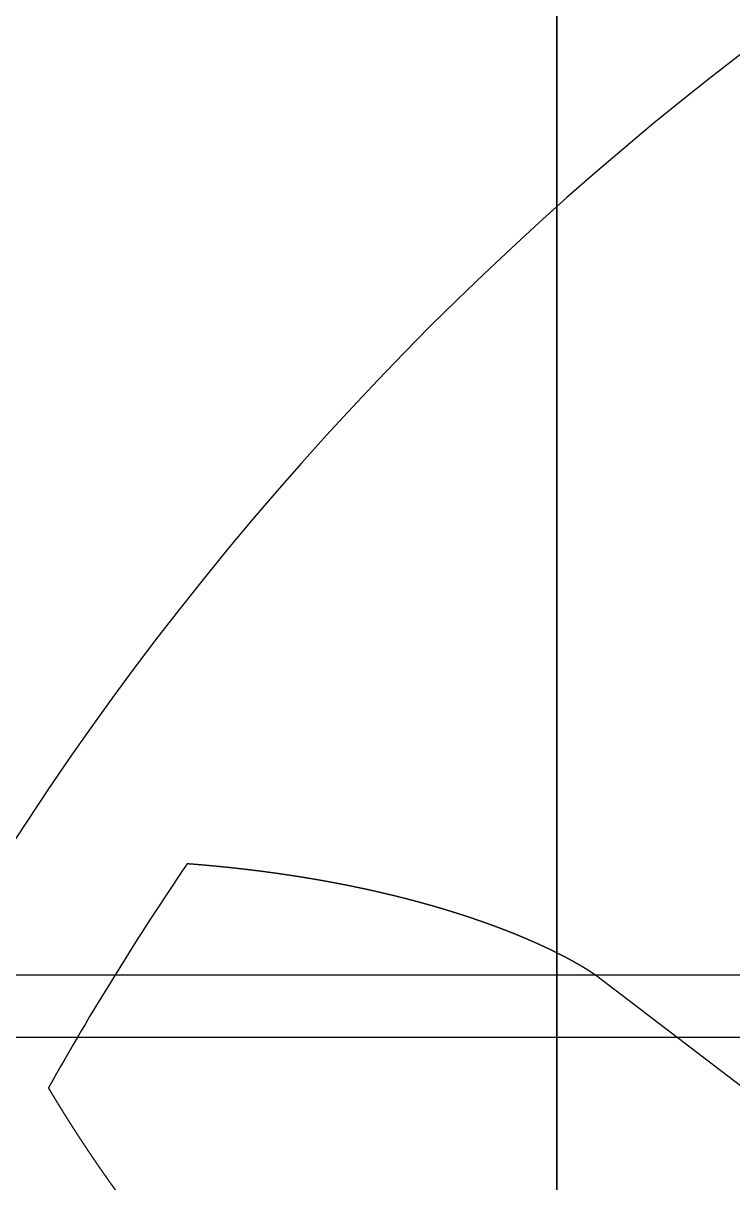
# Model space of a CAD drawing. Header units: centimetres. Extents: x -25.1 to 37.5, y -51.5 to 12.5.
# Drawn here: x 13.744 to 14.084, y -36.6 to -36.044 of the extents above; entities that cross this region are included whole.
import ezdxf

# ---------------------------------------------------------------- set-up
doc = ezdxf.new("R2010")
doc.units = ezdxf.units.CM
doc.header["$MEASUREMENT"] = 0
for name, color, linetype in [('robot assembler v21_Sketch102', 7, 'Continuous'), ('robot assembler v21_Sketch16', 7, 'Continuous'), ('robot assembler v21_Sketch75', 7, 'Continuous'), ('robot assembler v21_Sketch76', 7, 'Continuous'), ('robot assembler v21_Sketch81', 7, 'Continuous'), ('robot assembler v21_Sketch82', 7, 'Continuous'), ('robot assembler v21_Sketch84', 7, 'Continuous'), ('robot assembler v21_Sketch86', 7, 'Continuous')]:
    doc.layers.add(name, color=color, linetype=linetype)

msp = doc.modelspace()

# ---------------------------------------------------------------- linework, layer by layer
at = {"layer": 'robot assembler v21_Sketch102'}
msp.add_line((16.7, -36.53, 49.1), (13.3, -36.53, 49.1), dxfattribs=at)
at = {"layer": 'robot assembler v21_Sketch16'}
for p, q in [((14, -38, 46.9), (14, -33, 46.9)), ((0, -36.5, 46.9), (30, -36.5, 46.9))]:
    msp.add_line(p, q, dxfattribs=at)
at = {"layer": 'robot assembler v21_Sketch75'}
for p, q in [((14.01908, -36.50066, 50.1), (14.01901, -36.50061, 50.1)), ((14.1358, -36.58983, 50.1), (14.01908, -36.50066, 50.1))]:
    msp.add_line(p, q, dxfattribs=at)
msp.add_arc((15, -37.25, 50.1), 1.425, 145.69512, 150.77547, dxfattribs=at)
for points in [[(14.01901, -36.50061, 50.1), (14.019, -36.50061, 50.1), (14.01899, -36.5006, 50.1), (14.01896, -36.50058, 50.1), (14.01892, -36.50054, 50.1), (14.01886, -36.5005, 50.1), (14.01878, -36.50045, 50.1), (14.0187, -36.50039, 50.1), (14.01861, -36.50032, 50.1), (14.01851, -36.50025, 50.1), (14.0184, -36.50018, 50.1), (14.01829, -36.50009, 50.1), (14.01816, -36.5, 50.1), (14.01802, -36.49991, 50.1), (14.01788, -36.49981, 50.1), (14.01772, -36.4997, 50.1), (14.01756, -36.49959, 50.1), (14.01739, -36.49947, 50.1), (14.0172, -36.49935, 50.1), (14.01702, -36.49922, 50.1), (14.01682, -36.49909, 50.1), (14.01661, -36.49896, 50.1), (14.01639, -36.49881, 50.1), (14.01617, -36.49867, 50.1), (14.01594, -36.49852, 50.1), (14.0157, -36.49836, 50.1), (14.01545, -36.4982, 50.1), (14.01519, -36.49804, 50.1), (14.01493, -36.49787, 50.1), (14.01466, -36.4977, 50.1), (14.01437, -36.49753, 50.1), (14.01409, -36.49735, 50.1), (14.01379, -36.49716, 50.1), (14.01348, -36.49698, 50.1), (14.01317, -36.49679, 50.1), (14.01285, -36.49659, 50.1), (14.01252, -36.4964, 50.1), (14.01219, -36.4962, 50.1), (14.01184, -36.49599, 50.1), (14.01149, -36.49578, 50.1), (14.01113, -36.49557, 50.1), (14.01077, -36.49536, 50.1), (14.0104, -36.49515, 50.1), (14.01001, -36.49493, 50.1), (14.00963, -36.4947, 50.1), (14.00923, -36.49448, 50.1), (14.00883, -36.49425, 50.1), (14.00842, -36.49402, 50.1), (14.008, -36.49379, 50.1), (14.00758, -36.49355, 50.1), (14.00714, -36.49332, 50.1), (14.00671, -36.49308, 50.1), (14.00626, -36.49284, 50.1), (14.00581, -36.49259, 50.1), (14.00535, -36.49234, 50.1), (14.00488, -36.4921, 50.1), (14.00441, -36.49184, 50.1), (14.00393, -36.49159, 50.1), (14.00344, -36.49134, 50.1), (14.00294, -36.49108, 50.1), (14.00244, -36.49082, 50.1), (14.00194, -36.49056, 50.1), (14.00142, -36.4903, 50.1), (14.0009, -36.49004, 50.1), (14.00037, -36.48977, 50.1), (13.99984, -36.4895, 50.1), (13.9993, -36.48923, 50.1), (13.99875, -36.48896, 50.1), (13.9982, -36.48869, 50.1), (13.99764, -36.48842, 50.1), (13.99707, -36.48814, 50.1), (13.9965, -36.48787, 50.1), (13.99592, -36.48759, 50.1), (13.99533, -36.48731, 50.1), (13.99474, -36.48703, 50.1), (13.99414, -36.48675, 50.1), (13.99354, -36.48647, 50.1), (13.99292, -36.48619, 50.1), (13.99231, -36.48591, 50.1), (13.99168, -36.48562, 50.1), (13.99105, -36.48533, 50.1), (13.99042, -36.48505, 50.1), (13.98978, -36.48476, 50.1), (13.98913, -36.48447, 50.1), (13.98847, -36.48418, 50.1), (13.98781, -36.48389, 50.1), (13.98715, -36.4836, 50.1), (13.98648, -36.48331, 50.1), (13.9858, -36.48302, 50.1), (13.98511, -36.48273, 50.1), (13.98442, -36.48244, 50.1), (13.98373, -36.48214, 50.1), (13.98303, -36.48185, 50.1), (13.98232, -36.48155, 50.1), (13.98161, -36.48126, 50.1), (13.98089, -36.48096, 50.1), (13.98016, -36.48067, 50.1), (13.97943, -36.48037, 50.1), (13.9787, -36.48008, 50.1), (13.97795, -36.47978, 50.1), (13.97721, -36.47948, 50.1), (13.97645, -36.47919, 50.1), (13.97569, -36.47889, 50.1), (13.97493, -36.47859, 50.1), (13.97416, -36.4783, 50.1), (13.97338, -36.478, 50.1), (13.9726, -36.4777, 50.1), (13.97182, -36.47741, 50.1), (13.97102, -36.47711, 50.1), (13.97023, -36.47681, 50.1), (13.96942, -36.47652, 50.1), (13.96862, -36.47622, 50.1), (13.9678, -36.47592, 50.1), (13.96698, -36.47563, 50.1), (13.96616, -36.47533, 50.1), (13.96533, -36.47503, 50.1), (13.96449, -36.47474, 50.1), (13.96365, -36.47444, 50.1), (13.96281, -36.47415, 50.1), (13.96196, -36.47385, 50.1), (13.9611, -36.47356, 50.1), (13.96024, -36.47327, 50.1), (13.95937, -36.47297, 50.1), (13.9585, -36.47268, 50.1), (13.95762, -36.47239, 50.1), (13.95674, -36.4721, 50.1), (13.95586, -36.4718, 50.1), (13.95496, -36.47151, 50.1), (13.95407, -36.47122, 50.1), (13.95316, -36.47093, 50.1), (13.95226, -36.47064, 50.1), (13.95134, -36.47036, 50.1), (13.95043, -36.47007, 50.1), (13.9495, -36.46978, 50.1), (13.94858, -36.46949, 50.1), (13.94765, -36.46921, 50.1), (13.94671, -36.46892, 50.1), (13.94577, -36.46864, 50.1), (13.94482, -36.46836, 50.1), (13.94387, -36.46808, 50.1), (13.94291, -36.46779, 50.1), (13.94195, -36.46751, 50.1), (13.94098, -36.46723, 50.1), (13.94001, -36.46695, 50.1), (13.93904, -36.46668, 50.1), (13.93806, -36.4664, 50.1), (13.93707, -36.46612, 50.1), (13.93608, -36.46585, 50.1), (13.93509, -36.46558, 50.1), (13.93409, -36.4653, 50.1), (13.93308, -36.46503, 50.1), (13.93207, -36.46476, 50.1), (13.93106, -36.46449, 50.1), (13.93004, -36.46422, 50.1), (13.92902, -36.46396, 50.1), (13.92799, -36.46369, 50.1), (13.92696, -36.46343, 50.1), (13.92593, -36.46316, 50.1), (13.92489, -36.4629, 50.1), (13.92384, -36.46264, 50.1), (13.92279, -36.46238, 50.1), (13.92174, -36.46212, 50.1), (13.92068, -36.46186, 50.1), (13.91961, -36.46161, 50.1), (13.91855, -36.46135, 50.1), (13.91747, -36.4611, 50.1), (13.9164, -36.46085, 50.1), (13.91532, -36.4606, 50.1), (13.91423, -36.46035, 50.1), (13.91314, -36.4601, 50.1), (13.91205, -36.45985, 50.1), (13.91095, -36.45961, 50.1), (13.90985, -36.45936, 50.1), (13.90874, -36.45912, 50.1), (13.90763, -36.45888, 50.1), (13.90652, -36.45864, 50.1), (13.9054, -36.45841, 50.1), (13.90427, -36.45817, 50.1), (13.90314, -36.45794, 50.1), (13.90201, -36.4577, 50.1), (13.90088, -36.45747, 50.1), (13.89974, -36.45724, 50.1), (13.89859, -36.45702, 50.1), (13.89744, -36.45679, 50.1), (13.89629, -36.45656, 50.1), (13.89513, -36.45634, 50.1), (13.89397, -36.45612, 50.1), (13.89281, -36.4559, 50.1), (13.89164, -36.45568, 50.1), (13.89046, -36.45547, 50.1), (13.88929, -36.45525, 50.1), (13.88811, -36.45504, 50.1), (13.88692, -36.45483, 50.1), (13.88573, -36.45462, 50.1), (13.88454, -36.45442, 50.1), (13.88334, -36.45421, 50.1), (13.88214, -36.45401, 50.1), (13.88094, -36.45381, 50.1), (13.87973, -36.45361, 50.1), (13.87851, -36.45341, 50.1), (13.8773, -36.45321, 50.1), (13.87608, -36.45302, 50.1), (13.87485, -36.45283, 50.1), (13.87362, -36.45264, 50.1), (13.87239, -36.45245, 50.1), (13.87116, -36.45226, 50.1), (13.86992, -36.45208, 50.1), (13.86867, -36.4519, 50.1), (13.86743, -36.45172, 50.1), (13.86617, -36.45154, 50.1), (13.86492, -36.45136, 50.1), (13.86366, -36.45119, 50.1), (13.8624, -36.45102, 50.1), (13.86113, -36.45085, 50.1), (13.85986, -36.45068, 50.1), (13.85859, -36.45051, 50.1), (13.85731, -36.45035, 50.1), (13.85603, -36.45019, 50.1), (13.85475, -36.45003, 50.1), (13.85346, -36.44987, 50.1), (13.85217, -36.44972, 50.1), (13.85088, -36.44956, 50.1), (13.84958, -36.44941, 50.1), (13.84828, -36.44927, 50.1), (13.84697, -36.44912, 50.1), (13.84566, -36.44898, 50.1), (13.84435, -36.44883, 50.1), (13.84303, -36.44869, 50.1), (13.84171, -36.44856, 50.1), (13.84039, -36.44842, 50.1), (13.83906, -36.44829, 50.1), (13.83773, -36.44816, 50.1), (13.8364, -36.44803, 50.1), (13.83506, -36.4479, 50.1), (13.83372, -36.44778, 50.1), (13.83238, -36.44766, 50.1), (13.83103, -36.44754, 50.1), (13.82968, -36.44742, 50.1), (13.82833, -36.44731, 50.1), (13.82697, -36.4472, 50.1), (13.82561, -36.44709, 50.1), (13.82452, -36.447, 50.1), (13.8237, -36.44694, 50.1), (13.82315, -36.4469, 50.1), (13.82288, -36.44688, 50.1)], [(13.75638, -36.55427, 50.1), (13.75652, -36.5545, 50.1), (13.75681, -36.55497, 50.1), (13.75723, -36.55568, 50.1), (13.75779, -36.55662, 50.1), (13.7585, -36.55779, 50.1), (13.7592, -36.55895, 50.1), (13.75991, -36.56011, 50.1), (13.76061, -36.56127, 50.1), (13.76132, -36.56242, 50.1), (13.76203, -36.56357, 50.1), (13.76274, -36.56472, 50.1), (13.76344, -36.56586, 50.1), (13.76415, -36.56699, 50.1), (13.76486, -36.56813, 50.1), (13.76557, -36.56925, 50.1), (13.76628, -36.57038, 50.1), (13.767, -36.5715, 50.1), (13.76771, -36.57261, 50.1), (13.76842, -36.57373, 50.1), (13.76913, -36.57483, 50.1), (13.76984, -36.57594, 50.1), (13.77056, -36.57704, 50.1), (13.77127, -36.57813, 50.1), (13.77199, -36.57922, 50.1), (13.7727, -36.58031, 50.1), (13.77341, -36.58139, 50.1), (13.77413, -36.58247, 50.1), (13.77484, -36.58354, 50.1), (13.77556, -36.58461, 50.1), (13.77628, -36.58568, 50.1), (13.77699, -36.58674, 50.1), (13.77771, -36.5878, 50.1), (13.77842, -36.58885, 50.1), (13.77914, -36.5899, 50.1), (13.77986, -36.59095, 50.1), (13.78057, -36.59199, 50.1), (13.78129, -36.59302, 50.1), (13.78201, -36.59405, 50.1), (13.78273, -36.59508, 50.1), (13.78344, -36.59611, 50.1), (13.78416, -36.59712, 50.1), (13.78488, -36.59814, 50.1), (13.7856, -36.59915, 50.1), (13.78631, -36.60016, 50.1), (13.78703, -36.60116, 50.1), (13.78775, -36.60216, 50.1), (13.78847, -36.60315, 50.1), (13.78918, -36.60414, 50.1), (13.7899, -36.60512, 50.1), (13.79062, -36.6061, 50.1), (13.79134, -36.60708, 50.1), (13.79205, -36.60805, 50.1), (13.79277, -36.60902, 50.1), (13.79349, -36.60998, 50.1), (13.7942, -36.61094, 50.1), (13.79492, -36.61189, 50.1), (13.79563, -36.61284, 50.1), (13.79635, -36.61379, 50.1), (13.79706, -36.61473, 50.1), (13.79778, -36.61566, 50.1), (13.79849, -36.6166, 50.1), (13.79921, -36.61752, 50.1), (13.79992, -36.61845, 50.1), (13.80064, -36.61936, 50.1), (13.80135, -36.62028, 50.1), (13.80206, -36.62119, 50.1), (13.80278, -36.62209, 50.1), (13.80349, -36.62299, 50.1), (13.8042, -36.62389, 50.1), (13.80491, -36.62478, 50.1), (13.80562, -36.62567, 50.1), (13.80633, -36.62655, 50.1), (13.80704, -36.62743, 50.1), (13.80775, -36.62831, 50.1), (13.80846, -36.62917, 50.1), (13.80916, -36.63004, 50.1), (13.80987, -36.6309, 50.1), (13.81058, -36.63176, 50.1), (13.81128, -36.63261, 50.1), (13.81199, -36.63345, 50.1), (13.81269, -36.6343, 50.1), (13.81339, -36.63513, 50.1), (13.81409, -36.63597, 50.1), (13.8148, -36.63679, 50.1), (13.8155, -36.63762, 50.1), (13.8162, -36.63844, 50.1), (13.8169, -36.63925, 50.1), (13.81759, -36.64006, 50.1), (13.81829, -36.64087, 50.1), (13.81899, -36.64167, 50.1), (13.81968, -36.64247, 50.1), (13.82037, -36.64326, 50.1), (13.82107, -36.64404, 50.1), (13.82176, -36.64483, 50.1), (13.82245, -36.6456, 50.1), (13.82314, -36.64638, 50.1), (13.82383, -36.64714, 50.1), (13.82452, -36.64791, 50.1), (13.8252, -36.64867, 50.1), (13.82589, -36.64942, 50.1), (13.82657, -36.65017, 50.1), (13.82725, -36.65092, 50.1), (13.82793, -36.65166, 50.1), (13.82861, -36.65239, 50.1), (13.82929, -36.65312, 50.1), (13.82997, -36.65385, 50.1), (13.83064, -36.65457, 50.1), (13.83132, -36.65529, 50.1), (13.83199, -36.656, 50.1), (13.83266, -36.65671, 50.1), (13.83333, -36.65741, 50.1), (13.834, -36.65811, 50.1), (13.83467, -36.6588, 50.1), (13.83533, -36.65949, 50.1), (13.83599, -36.66017, 50.1), (13.83665, -36.66085, 50.1), (13.83731, -36.66152, 50.1), (13.83797, -36.66219, 50.1), (13.83863, -36.66286, 50.1), (13.83928, -36.66352, 50.1), (13.83994, -36.66417, 50.1), (13.84059, -36.66482, 50.1), (13.84124, -36.66546, 50.1), (13.84188, -36.6661, 50.1), (13.84253, -36.66674, 50.1), (13.84317, -36.66737, 50.1), (13.84381, -36.668, 50.1), (13.84445, -36.66862, 50.1), (13.84509, -36.66923, 50.1), (13.84572, -36.66984, 50.1), (13.84635, -36.67045, 50.1), (13.84698, -36.67105, 50.1), (13.84761, -36.67165, 50.1), (13.84824, -36.67224, 50.1), (13.84886, -36.67282, 50.1), (13.84948, -36.67341, 50.1), (13.8501, -36.67398, 50.1), (13.85072, -36.67455, 50.1), (13.85133, -36.67512, 50.1), (13.85194, -36.67568, 50.1), (13.85255, -36.67624, 50.1), (13.85316, -36.67679, 50.1), (13.85376, -36.67734, 50.1), (13.85436, -36.67788, 50.1), (13.85496, -36.67842, 50.1), (13.85556, -36.67895, 50.1), (13.85615, -36.67948, 50.1), (13.85674, -36.68, 50.1), (13.85733, -36.68052, 50.1), (13.85791, -36.68103, 50.1), (13.8585, -36.68154, 50.1), (13.85907, -36.68204, 50.1), (13.85965, -36.68253, 50.1), (13.86022, -36.68303, 50.1), (13.86079, -36.68351, 50.1), (13.86136, -36.684, 50.1), (13.86192, -36.68447, 50.1), (13.86248, -36.68494, 50.1), (13.86304, -36.68541, 50.1), (13.86359, -36.68587, 50.1), (13.86414, -36.68633, 50.1), (13.86469, -36.68678, 50.1), (13.86523, -36.68723, 50.1), (13.86577, -36.68767, 50.1), (13.86631, -36.68811, 50.1), (13.86684, -36.68854, 50.1), (13.86737, -36.68896, 50.1), (13.8679, -36.68938, 50.1), (13.86842, -36.6898, 50.1), (13.86894, -36.69021, 50.1), (13.86945, -36.69062, 50.1), (13.86996, -36.69102, 50.1), (13.87047, -36.69141, 50.1), (13.87097, -36.6918, 50.1), (13.87147, -36.69219, 50.1), (13.87196, -36.69257, 50.1), (13.87245, -36.69294, 50.1), (13.87294, -36.69331, 50.1), (13.87342, -36.69368, 50.1), (13.8739, -36.69403, 50.1), (13.87437, -36.69439, 50.1), (13.87484, -36.69474, 50.1), (13.8753, -36.69508, 50.1), (13.87576, -36.69542, 50.1), (13.87622, -36.69575, 50.1), (13.87667, -36.69608, 50.1), (13.87711, -36.6964, 50.1), (13.87755, -36.69672, 50.1), (13.87799, -36.69703, 50.1), (13.87842, -36.69734, 50.1), (13.87885, -36.69764, 50.1), (13.87927, -36.69794, 50.1), (13.87968, -36.69823, 50.1), (13.88009, -36.69851, 50.1), (13.8805, -36.69879, 50.1), (13.8809, -36.69907, 50.1), (13.88129, -36.69934, 50.1), (13.88168, -36.6996, 50.1), (13.88206, -36.69986, 50.1), (13.88244, -36.70012, 50.1), (13.88281, -36.70037, 50.1), (13.88318, -36.70061, 50.1), (13.88354, -36.70085, 50.1), (13.88389, -36.70108, 50.1), (13.88424, -36.70131, 50.1), (13.88458, -36.70153, 50.1), (13.88492, -36.70175, 50.1), (13.88524, -36.70196, 50.1), (13.88557, -36.70216, 50.1), (13.88588, -36.70236, 50.1), (13.88619, -36.70256, 50.1), (13.8865, -36.70275, 50.1), (13.88679, -36.70293, 50.1), (13.88708, -36.70311, 50.1), (13.88736, -36.70328, 50.1), (13.88764, -36.70345, 50.1), (13.88791, -36.70361, 50.1), (13.88817, -36.70377, 50.1), (13.88842, -36.70392, 50.1), (13.88867, -36.70407, 50.1), (13.8889, -36.70421, 50.1), (13.88914, -36.70435, 50.1), (13.88936, -36.70447, 50.1), (13.88957, -36.7046, 50.1), (13.88978, -36.70472, 50.1), (13.88998, -36.70483, 50.1), (13.89017, -36.70494, 50.1), (13.89035, -36.70504, 50.1), (13.89052, -36.70514, 50.1), (13.89068, -36.70523, 50.1), (13.89084, -36.70531, 50.1), (13.89099, -36.70539, 50.1), (13.89112, -36.70547, 50.1), (13.89125, -36.70554, 50.1), (13.89137, -36.7056, 50.1), (13.89148, -36.70566, 50.1), (13.89157, -36.70571, 50.1), (13.89166, -36.70576, 50.1), (13.89174, -36.7058, 50.1), (13.89181, -36.70583, 50.1), (13.89185, -36.70585, 50.1), (13.89188, -36.70587, 50.1), (13.8919, -36.70588, 50.1), (13.89191, -36.70588, 50.1)]]:
    msp.add_open_spline(points, degree=5, dxfattribs=at)
at = {"layer": 'robot assembler v21_Sketch76'}
for p, q in [((14.01908, -36.50066, 50.1), (14.01901, -36.50061, 50.1)), ((14.1358, -36.58983, 50.1), (14.01908, -36.50066, 50.1))]:
    msp.add_line(p, q, dxfattribs=at)
msp.add_arc((15, -37.25, 50.1), 1.425, 145.69512, 150.77547, dxfattribs=at)
for points in [[(14.01901, -36.50061, 50.1), (14.019, -36.50061, 50.1), (14.01899, -36.5006, 50.1), (14.01896, -36.50058, 50.1), (14.01892, -36.50054, 50.1), (14.01886, -36.5005, 50.1), (14.01878, -36.50045, 50.1), (14.0187, -36.50039, 50.1), (14.01861, -36.50032, 50.1), (14.01851, -36.50025, 50.1), (14.0184, -36.50018, 50.1), (14.01829, -36.50009, 50.1), (14.01816, -36.5, 50.1), (14.01802, -36.49991, 50.1), (14.01788, -36.49981, 50.1), (14.01772, -36.4997, 50.1), (14.01756, -36.49959, 50.1), (14.01739, -36.49947, 50.1), (14.0172, -36.49935, 50.1), (14.01702, -36.49922, 50.1), (14.01682, -36.49909, 50.1), (14.01661, -36.49896, 50.1), (14.01639, -36.49881, 50.1), (14.01617, -36.49867, 50.1), (14.01594, -36.49852, 50.1), (14.0157, -36.49836, 50.1), (14.01545, -36.4982, 50.1), (14.01519, -36.49804, 50.1), (14.01493, -36.49787, 50.1), (14.01466, -36.4977, 50.1), (14.01437, -36.49753, 50.1), (14.01409, -36.49735, 50.1), (14.01379, -36.49716, 50.1), (14.01348, -36.49698, 50.1), (14.01317, -36.49679, 50.1), (14.01285, -36.49659, 50.1), (14.01252, -36.4964, 50.1), (14.01219, -36.4962, 50.1), (14.01184, -36.49599, 50.1), (14.01149, -36.49578, 50.1), (14.01113, -36.49557, 50.1), (14.01077, -36.49536, 50.1), (14.0104, -36.49515, 50.1), (14.01001, -36.49493, 50.1), (14.00963, -36.4947, 50.1), (14.00923, -36.49448, 50.1), (14.00883, -36.49425, 50.1), (14.00842, -36.49402, 50.1), (14.008, -36.49379, 50.1), (14.00758, -36.49355, 50.1), (14.00714, -36.49332, 50.1), (14.00671, -36.49308, 50.1), (14.00626, -36.49284, 50.1), (14.00581, -36.49259, 50.1), (14.00535, -36.49234, 50.1), (14.00488, -36.4921, 50.1), (14.00441, -36.49184, 50.1), (14.00393, -36.49159, 50.1), (14.00344, -36.49134, 50.1), (14.00294, -36.49108, 50.1), (14.00244, -36.49082, 50.1), (14.00194, -36.49056, 50.1), (14.00142, -36.4903, 50.1), (14.0009, -36.49004, 50.1), (14.00037, -36.48977, 50.1), (13.99984, -36.4895, 50.1), (13.9993, -36.48923, 50.1), (13.99875, -36.48896, 50.1), (13.9982, -36.48869, 50.1), (13.99764, -36.48842, 50.1), (13.99707, -36.48814, 50.1), (13.9965, -36.48787, 50.1), (13.99592, -36.48759, 50.1), (13.99533, -36.48731, 50.1), (13.99474, -36.48703, 50.1), (13.99414, -36.48675, 50.1), (13.99354, -36.48647, 50.1), (13.99292, -36.48619, 50.1), (13.99231, -36.48591, 50.1), (13.99168, -36.48562, 50.1), (13.99105, -36.48533, 50.1), (13.99042, -36.48505, 50.1), (13.98978, -36.48476, 50.1), (13.98913, -36.48447, 50.1), (13.98847, -36.48418, 50.1), (13.98781, -36.48389, 50.1), (13.98715, -36.4836, 50.1), (13.98648, -36.48331, 50.1), (13.9858, -36.48302, 50.1), (13.98511, -36.48273, 50.1), (13.98442, -36.48244, 50.1), (13.98373, -36.48214, 50.1), (13.98303, -36.48185, 50.1), (13.98232, -36.48155, 50.1), (13.98161, -36.48126, 50.1), (13.98089, -36.48096, 50.1), (13.98016, -36.48067, 50.1), (13.97943, -36.48037, 50.1), (13.9787, -36.48008, 50.1), (13.97795, -36.47978, 50.1), (13.97721, -36.47948, 50.1), (13.97645, -36.47919, 50.1), (13.97569, -36.47889, 50.1), (13.97493, -36.47859, 50.1), (13.97416, -36.4783, 50.1), (13.97338, -36.478, 50.1), (13.9726, -36.4777, 50.1), (13.97182, -36.47741, 50.1), (13.97102, -36.47711, 50.1), (13.97023, -36.47681, 50.1), (13.96942, -36.47652, 50.1), (13.96862, -36.47622, 50.1), (13.9678, -36.47592, 50.1), (13.96698, -36.47563, 50.1), (13.96616, -36.47533, 50.1), (13.96533, -36.47503, 50.1), (13.96449, -36.47474, 50.1), (13.96365, -36.47444, 50.1), (13.96281, -36.47415, 50.1), (13.96196, -36.47385, 50.1), (13.9611, -36.47356, 50.1), (13.96024, -36.47327, 50.1), (13.95937, -36.47297, 50.1), (13.9585, -36.47268, 50.1), (13.95762, -36.47239, 50.1), (13.95674, -36.4721, 50.1), (13.95586, -36.4718, 50.1), (13.95496, -36.47151, 50.1), (13.95407, -36.47122, 50.1), (13.95316, -36.47093, 50.1), (13.95226, -36.47064, 50.1), (13.95134, -36.47036, 50.1), (13.95043, -36.47007, 50.1), (13.9495, -36.46978, 50.1), (13.94858, -36.46949, 50.1), (13.94765, -36.46921, 50.1), (13.94671, -36.46892, 50.1), (13.94577, -36.46864, 50.1), (13.94482, -36.46836, 50.1), (13.94387, -36.46808, 50.1), (13.94291, -36.46779, 50.1), (13.94195, -36.46751, 50.1), (13.94098, -36.46723, 50.1), (13.94001, -36.46695, 50.1), (13.93904, -36.46668, 50.1), (13.93806, -36.4664, 50.1), (13.93707, -36.46612, 50.1), (13.93608, -36.46585, 50.1), (13.93509, -36.46558, 50.1), (13.93409, -36.4653, 50.1), (13.93308, -36.46503, 50.1), (13.93207, -36.46476, 50.1), (13.93106, -36.46449, 50.1), (13.93004, -36.46422, 50.1), (13.92902, -36.46396, 50.1), (13.92799, -36.46369, 50.1), (13.92696, -36.46343, 50.1), (13.92593, -36.46316, 50.1), (13.92489, -36.4629, 50.1), (13.92384, -36.46264, 50.1), (13.92279, -36.46238, 50.1), (13.92174, -36.46212, 50.1), (13.92068, -36.46186, 50.1), (13.91961, -36.46161, 50.1), (13.91855, -36.46135, 50.1), (13.91747, -36.4611, 50.1), (13.9164, -36.46085, 50.1), (13.91532, -36.4606, 50.1), (13.91423, -36.46035, 50.1), (13.91314, -36.4601, 50.1), (13.91205, -36.45985, 50.1), (13.91095, -36.45961, 50.1), (13.90985, -36.45936, 50.1), (13.90874, -36.45912, 50.1), (13.90763, -36.45888, 50.1), (13.90652, -36.45864, 50.1), (13.9054, -36.45841, 50.1), (13.90427, -36.45817, 50.1), (13.90314, -36.45794, 50.1), (13.90201, -36.4577, 50.1), (13.90088, -36.45747, 50.1), (13.89974, -36.45724, 50.1), (13.89859, -36.45702, 50.1), (13.89744, -36.45679, 50.1), (13.89629, -36.45656, 50.1), (13.89513, -36.45634, 50.1), (13.89397, -36.45612, 50.1), (13.89281, -36.4559, 50.1), (13.89164, -36.45568, 50.1), (13.89046, -36.45547, 50.1), (13.88929, -36.45525, 50.1), (13.88811, -36.45504, 50.1), (13.88692, -36.45483, 50.1), (13.88573, -36.45462, 50.1), (13.88454, -36.45442, 50.1), (13.88334, -36.45421, 50.1), (13.88214, -36.45401, 50.1), (13.88094, -36.45381, 50.1), (13.87973, -36.45361, 50.1), (13.87851, -36.45341, 50.1), (13.8773, -36.45321, 50.1), (13.87608, -36.45302, 50.1), (13.87485, -36.45283, 50.1), (13.87362, -36.45264, 50.1), (13.87239, -36.45245, 50.1), (13.87116, -36.45226, 50.1), (13.86992, -36.45208, 50.1), (13.86867, -36.4519, 50.1), (13.86743, -36.45172, 50.1), (13.86617, -36.45154, 50.1), (13.86492, -36.45136, 50.1), (13.86366, -36.45119, 50.1), (13.8624, -36.45102, 50.1), (13.86113, -36.45085, 50.1), (13.85986, -36.45068, 50.1), (13.85859, -36.45051, 50.1), (13.85731, -36.45035, 50.1), (13.85603, -36.45019, 50.1), (13.85475, -36.45003, 50.1), (13.85346, -36.44987, 50.1), (13.85217, -36.44972, 50.1), (13.85088, -36.44956, 50.1), (13.84958, -36.44941, 50.1), (13.84828, -36.44927, 50.1), (13.84697, -36.44912, 50.1), (13.84566, -36.44898, 50.1), (13.84435, -36.44883, 50.1), (13.84303, -36.44869, 50.1), (13.84171, -36.44856, 50.1), (13.84039, -36.44842, 50.1), (13.83906, -36.44829, 50.1), (13.83773, -36.44816, 50.1), (13.8364, -36.44803, 50.1), (13.83506, -36.4479, 50.1), (13.83372, -36.44778, 50.1), (13.83238, -36.44766, 50.1), (13.83103, -36.44754, 50.1), (13.82968, -36.44742, 50.1), (13.82833, -36.44731, 50.1), (13.82697, -36.4472, 50.1), (13.82561, -36.44709, 50.1), (13.82452, -36.447, 50.1), (13.8237, -36.44694, 50.1), (13.82315, -36.4469, 50.1), (13.82288, -36.44688, 50.1)], [(13.75638, -36.55427, 50.1), (13.75652, -36.5545, 50.1), (13.75681, -36.55497, 50.1), (13.75723, -36.55568, 50.1), (13.75779, -36.55662, 50.1), (13.7585, -36.55779, 50.1), (13.7592, -36.55895, 50.1), (13.75991, -36.56011, 50.1), (13.76061, -36.56127, 50.1), (13.76132, -36.56242, 50.1), (13.76203, -36.56357, 50.1), (13.76274, -36.56472, 50.1), (13.76344, -36.56586, 50.1), (13.76415, -36.56699, 50.1), (13.76486, -36.56813, 50.1), (13.76557, -36.56925, 50.1), (13.76628, -36.57038, 50.1), (13.767, -36.5715, 50.1), (13.76771, -36.57261, 50.1), (13.76842, -36.57373, 50.1), (13.76913, -36.57483, 50.1), (13.76984, -36.57594, 50.1), (13.77056, -36.57704, 50.1), (13.77127, -36.57813, 50.1), (13.77199, -36.57922, 50.1), (13.7727, -36.58031, 50.1), (13.77341, -36.58139, 50.1), (13.77413, -36.58247, 50.1), (13.77484, -36.58354, 50.1), (13.77556, -36.58461, 50.1), (13.77628, -36.58568, 50.1), (13.77699, -36.58674, 50.1), (13.77771, -36.5878, 50.1), (13.77842, -36.58885, 50.1), (13.77914, -36.5899, 50.1), (13.77986, -36.59095, 50.1), (13.78057, -36.59199, 50.1), (13.78129, -36.59302, 50.1), (13.78201, -36.59405, 50.1), (13.78273, -36.59508, 50.1), (13.78344, -36.59611, 50.1), (13.78416, -36.59712, 50.1), (13.78488, -36.59814, 50.1), (13.7856, -36.59915, 50.1), (13.78631, -36.60016, 50.1), (13.78703, -36.60116, 50.1), (13.78775, -36.60216, 50.1), (13.78847, -36.60315, 50.1), (13.78918, -36.60414, 50.1), (13.7899, -36.60512, 50.1), (13.79062, -36.6061, 50.1), (13.79134, -36.60708, 50.1), (13.79205, -36.60805, 50.1), (13.79277, -36.60902, 50.1), (13.79349, -36.60998, 50.1), (13.7942, -36.61094, 50.1), (13.79492, -36.61189, 50.1), (13.79563, -36.61284, 50.1), (13.79635, -36.61379, 50.1), (13.79706, -36.61473, 50.1), (13.79778, -36.61566, 50.1), (13.79849, -36.6166, 50.1), (13.79921, -36.61752, 50.1), (13.79992, -36.61845, 50.1), (13.80064, -36.61936, 50.1), (13.80135, -36.62028, 50.1), (13.80206, -36.62119, 50.1), (13.80278, -36.62209, 50.1), (13.80349, -36.62299, 50.1), (13.8042, -36.62389, 50.1), (13.80491, -36.62478, 50.1), (13.80562, -36.62567, 50.1), (13.80633, -36.62655, 50.1), (13.80704, -36.62743, 50.1), (13.80775, -36.62831, 50.1), (13.80846, -36.62917, 50.1), (13.80916, -36.63004, 50.1), (13.80987, -36.6309, 50.1), (13.81058, -36.63176, 50.1), (13.81128, -36.63261, 50.1), (13.81199, -36.63345, 50.1), (13.81269, -36.6343, 50.1), (13.81339, -36.63513, 50.1), (13.81409, -36.63597, 50.1), (13.8148, -36.63679, 50.1), (13.8155, -36.63762, 50.1), (13.8162, -36.63844, 50.1), (13.8169, -36.63925, 50.1), (13.81759, -36.64006, 50.1), (13.81829, -36.64087, 50.1), (13.81899, -36.64167, 50.1), (13.81968, -36.64247, 50.1), (13.82037, -36.64326, 50.1), (13.82107, -36.64404, 50.1), (13.82176, -36.64483, 50.1), (13.82245, -36.6456, 50.1), (13.82314, -36.64638, 50.1), (13.82383, -36.64714, 50.1), (13.82452, -36.64791, 50.1), (13.8252, -36.64867, 50.1), (13.82589, -36.64942, 50.1), (13.82657, -36.65017, 50.1), (13.82725, -36.65092, 50.1), (13.82793, -36.65166, 50.1), (13.82861, -36.65239, 50.1), (13.82929, -36.65312, 50.1), (13.82997, -36.65385, 50.1), (13.83064, -36.65457, 50.1), (13.83132, -36.65529, 50.1), (13.83199, -36.656, 50.1), (13.83266, -36.65671, 50.1), (13.83333, -36.65741, 50.1), (13.834, -36.65811, 50.1), (13.83467, -36.6588, 50.1), (13.83533, -36.65949, 50.1), (13.83599, -36.66017, 50.1), (13.83665, -36.66085, 50.1), (13.83731, -36.66152, 50.1), (13.83797, -36.66219, 50.1), (13.83863, -36.66286, 50.1), (13.83928, -36.66352, 50.1), (13.83994, -36.66417, 50.1), (13.84059, -36.66482, 50.1), (13.84124, -36.66546, 50.1), (13.84188, -36.6661, 50.1), (13.84253, -36.66674, 50.1), (13.84317, -36.66737, 50.1), (13.84381, -36.668, 50.1), (13.84445, -36.66862, 50.1), (13.84509, -36.66923, 50.1), (13.84572, -36.66984, 50.1), (13.84635, -36.67045, 50.1), (13.84698, -36.67105, 50.1), (13.84761, -36.67165, 50.1), (13.84824, -36.67224, 50.1), (13.84886, -36.67282, 50.1), (13.84948, -36.67341, 50.1), (13.8501, -36.67398, 50.1), (13.85072, -36.67455, 50.1), (13.85133, -36.67512, 50.1), (13.85194, -36.67568, 50.1), (13.85255, -36.67624, 50.1), (13.85316, -36.67679, 50.1), (13.85376, -36.67734, 50.1), (13.85436, -36.67788, 50.1), (13.85496, -36.67842, 50.1), (13.85556, -36.67895, 50.1), (13.85615, -36.67948, 50.1), (13.85674, -36.68, 50.1), (13.85733, -36.68052, 50.1), (13.85791, -36.68103, 50.1), (13.8585, -36.68154, 50.1), (13.85907, -36.68204, 50.1), (13.85965, -36.68253, 50.1), (13.86022, -36.68303, 50.1), (13.86079, -36.68351, 50.1), (13.86136, -36.684, 50.1), (13.86192, -36.68447, 50.1), (13.86248, -36.68494, 50.1), (13.86304, -36.68541, 50.1), (13.86359, -36.68587, 50.1), (13.86414, -36.68633, 50.1), (13.86469, -36.68678, 50.1), (13.86523, -36.68723, 50.1), (13.86577, -36.68767, 50.1), (13.86631, -36.68811, 50.1), (13.86684, -36.68854, 50.1), (13.86737, -36.68896, 50.1), (13.8679, -36.68938, 50.1), (13.86842, -36.6898, 50.1), (13.86894, -36.69021, 50.1), (13.86945, -36.69062, 50.1), (13.86996, -36.69102, 50.1), (13.87047, -36.69141, 50.1), (13.87097, -36.6918, 50.1), (13.87147, -36.69219, 50.1), (13.87196, -36.69257, 50.1), (13.87245, -36.69294, 50.1), (13.87294, -36.69331, 50.1), (13.87342, -36.69368, 50.1), (13.8739, -36.69403, 50.1), (13.87437, -36.69439, 50.1), (13.87484, -36.69474, 50.1), (13.8753, -36.69508, 50.1), (13.87576, -36.69542, 50.1), (13.87622, -36.69575, 50.1), (13.87667, -36.69608, 50.1), (13.87711, -36.6964, 50.1), (13.87755, -36.69672, 50.1), (13.87799, -36.69703, 50.1), (13.87842, -36.69734, 50.1), (13.87885, -36.69764, 50.1), (13.87927, -36.69794, 50.1), (13.87968, -36.69823, 50.1), (13.88009, -36.69851, 50.1), (13.8805, -36.69879, 50.1), (13.8809, -36.69907, 50.1), (13.88129, -36.69934, 50.1), (13.88168, -36.6996, 50.1), (13.88206, -36.69986, 50.1), (13.88244, -36.70012, 50.1), (13.88281, -36.70037, 50.1), (13.88318, -36.70061, 50.1), (13.88354, -36.70085, 50.1), (13.88389, -36.70108, 50.1), (13.88424, -36.70131, 50.1), (13.88458, -36.70153, 50.1), (13.88492, -36.70175, 50.1), (13.88524, -36.70196, 50.1), (13.88557, -36.70216, 50.1), (13.88588, -36.70236, 50.1), (13.88619, -36.70256, 50.1), (13.8865, -36.70275, 50.1), (13.88679, -36.70293, 50.1), (13.88708, -36.70311, 50.1), (13.88736, -36.70328, 50.1), (13.88764, -36.70345, 50.1), (13.88791, -36.70361, 50.1), (13.88817, -36.70377, 50.1), (13.88842, -36.70392, 50.1), (13.88867, -36.70407, 50.1), (13.8889, -36.70421, 50.1), (13.88914, -36.70435, 50.1), (13.88936, -36.70447, 50.1), (13.88957, -36.7046, 50.1), (13.88978, -36.70472, 50.1), (13.88998, -36.70483, 50.1), (13.89017, -36.70494, 50.1), (13.89035, -36.70504, 50.1), (13.89052, -36.70514, 50.1), (13.89068, -36.70523, 50.1), (13.89084, -36.70531, 50.1), (13.89099, -36.70539, 50.1), (13.89112, -36.70547, 50.1), (13.89125, -36.70554, 50.1), (13.89137, -36.7056, 50.1), (13.89148, -36.70566, 50.1), (13.89157, -36.70571, 50.1), (13.89166, -36.70576, 50.1), (13.89174, -36.7058, 50.1), (13.89181, -36.70583, 50.1), (13.89185, -36.70585, 50.1), (13.89188, -36.70587, 50.1), (13.8919, -36.70588, 50.1), (13.89191, -36.70588, 50.1)]]:
    msp.add_open_spline(points, degree=5, dxfattribs=at)
at = {"layer": 'robot assembler v21_Sketch81'}
msp.add_line((14, -38, 41.9), (14, -33, 41.9), dxfattribs=at)
at = {"layer": 'robot assembler v21_Sketch82'}
for p, q in [((14, -33, 41.9), (14, -38, 41.9)), ((14, -36.5, 44.9), (14, -34.5, 44.9)), ((14, -38, 49.1), (14, -36.5, 49.1)), ((14, -36.5, 49.1), (14, -36.5, 44.9))]:
    msp.add_line(p, q, dxfattribs=at)
at = {"layer": 'robot assembler v21_Sketch84'}
msp.add_line((14, -38, 41.9), (14, -33, 41.9), dxfattribs=at)
at = {"layer": 'robot assembler v21_Sketch86', "extrusion": (0, -2.44929e-16, -1)}
msp.add_circle((-15, -37.25, -23.9), 1.5, dxfattribs=at)

doc.saveas('drawing.dxf')
